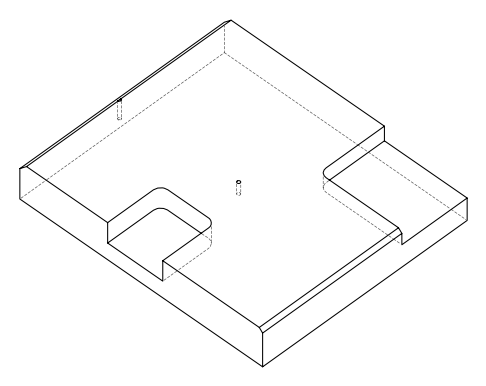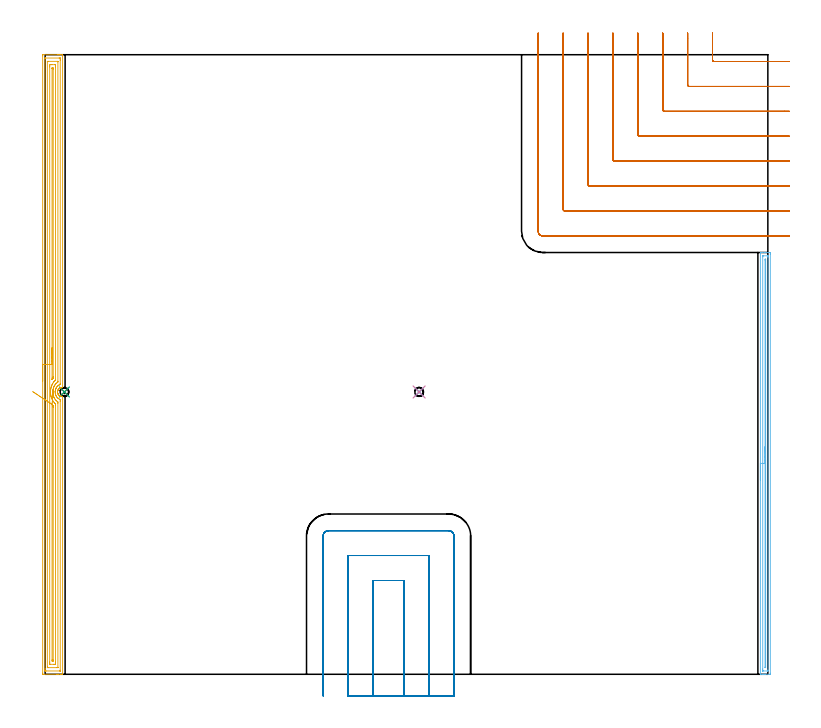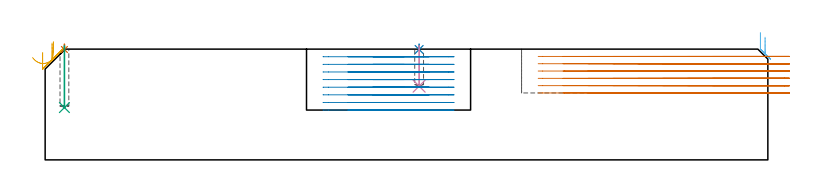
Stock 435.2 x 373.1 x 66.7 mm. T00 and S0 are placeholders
(PLAN: 8 operations, 3 tool changes, 53.1 min)
(1 SPOT_DRILL | STEP1POCKET | NXT0321_9005460120000 | 0.03 min | 0 mm3)
(2 SPOT_DRILL_1 | STEP1POCKET_1 | NXT0321_9005460120000 | 0.03 min | 0 mm3)
(3 DRILL_BLIND_HOLE_INTO_CENTER | STEP1POCKET | NXT0301_024 | 0.15 min | 750 mm3)
(4 DRILL_BLIND_HOLE_INTO_CENTER_1 | STEP1POCKET_1 | NXT0301_024 | 0.1 min | 469 mm3)
(5 AREA_MILL | FG_CHAMFER_SURFACE | UGT0205_001 | 15.2 min | 26842 mm3)
(6 AREA_MILL_1 | FG_CHAMFER_SURFACE_1 | UGT0205_001 | 6.25 min | 4644 mm3)
(7 MILL_CORNER_NOTCH_RECTANGULAR | CORNER_NOTCH_RECTANGULAR | UGT0201_094 | Follow Part, ap 5, ae 75% | 17.52 min | 465339 mm3)
(8 MILL_SLOT | SLOT_PARTIAL_RECTANGULAR | UGT0201_094 | Follow Part, ap 5, ae 75% | 13.86 min | 347209 mm3)
(TOOL NXT0321_9005460120000 | NC Spot Drill, 142deg, 12mm, Carbide, Uncoated | D12 PA142 FL30 Z2)
(TOOL NXT0301_024 | Carbide Drill 5.3mm [860.1-0530-027A1-MM 2214] | D5.3 PA140 FL44 Z2)
(TOOL UGT0205_001 | Chamfer Mill 20 x 3 x 45 deg. | D20 FL50 Z2)
(TOOL UGT0201_094 | End mill 20 mm | D20 FL38 Z4)
(OP 1 SPOT_DRILL)
G17 G21 G94 G90
T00 M6
G54
G17 G0 G90 X11.6 Y170. S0 M3
G43 Z76.7 H0
G94 G81 G98 Z66.472 F250. R69.7
G80
M5
M2
(OP 2 SPOT_DRILL_1)
G17 G21 G94 G90
T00 M6
G54
G17 G0 G90 X225.2 Y170. S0 M3
G43 Z76.7 H0
G94 G81 G98 Z66.472 F250. R69.7
G80
M5
M2
(OP 3 DRILL_BLIND_HOLE_INTO_CENTER)
G17 G21 G94 G90
T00 M6
G54
G17 G0 G90 X11.6 Y170. S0 M3
G43 Z76.7 H1
G94 G81 G98 Z31.5 F250. R68.7
G80
M5
M2
(OP 4 DRILL_BLIND_HOLE_INTO_CENTER_1)
G17 G21 G94 G90
T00 M6
G54
G17 G0 G90 X225.2 Y170. S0 M3
G43 Z76.7 H1
G94 G81 G98 Z44.4 F250. R68.7
G80
M5
M2
(OP 5 AREA_MILL)
G17 G21 G94 G90
T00 M6
G54
G17 G0 G90 X-1.5 Y176.55 S1061 M3
G43 Z76.7 H0
Z64.7
G94 G1 Y176.588 Z63.828 F250.
Y176.702 Z62.963
Y176.891 Z62.112
Y177.153 Z61.28
Y177.487 Z60.474
Y177.89 Z59.7
Y178.358 Z58.964
Y178.89 Z58.272
Y179.479 Z57.629
Y180.122 Z57.04
Y180.814 Z56.508
Y181.55 Z56.04
Y182.324 Z55.637
Y183.13 Z55.303
Y183.962 Z55.041
Y184.814 Z54.852
Y185.678 Z54.738
Y186.55 Z54.7
Y372.475
X-1.494 Y373.039 Z54.704
X-1.492 Y373.09 Z54.706
X-1.434 Y373.1 Z54.763
X7.554 Z63.749
X8.079 Z64.275
X8.427 Z64.623
X8.951 Z65.147
X9.299 Z65.494
X10.239 Z66.438
X10.372 Y373.097 Z66.564
X10.498 Y373.09 Z66.689
X10.5 Y372.922 Z66.7
Y172.695
X10.496 Y172.633 Z66.69
X10.398 Y172.625 Z66.596
X10.172 Y172.632 Z66.37
X10.002 Y172.638 Z66.201
X9.9 Y172.625 Z66.099
X9.558 Y172.584 Z65.757
X9.336 Y172.532 Z65.536
X9.121 Y172.457 Z65.32
X8.913 Y172.363 Z65.111
X8.863 Y172.337 Z65.061
X8.71 Y172.255 Z64.908
X8.669 Y172.227 Z64.868
X8.427 Y172.043 Z64.627
X8.303 Y171.93 Z64.503
X8.204 Y171.838 Z64.403
X8.007 Y171.609 Z64.207
X7.831 Y171.362 Z64.031
X7.779 Y171.276 Z63.979
X7.736 Y171.187 Z63.936
X7.687 Y171.083 Z63.885
X7.618 Y170.907 Z63.813
X7.608 Y170.883 Z63.804
X7.554 Y170.713 Z63.754
X7.543 Y170.678 Z63.743
X7.499 Y170.46 Z63.691
X7.468 Y170.245 Z63.665
X7.465 Y170.162 Z63.658
X7.457 Y170.027 Z63.653
Y170.022
X7.459 Y169.992 Z63.651
X7.463 Y169.9 Z63.653
X7.464 Y169.799 Z63.661
X7.493 Y169.575 Z63.685
X7.495 Y169.566 Z63.687
X7.527 Y169.399 Z63.726
X7.536 Y169.354 Z63.735
X7.554 Y169.292 Z63.754
X7.602 Y169.138 Z63.797
X7.61 Y169.12 Z63.804
X7.683 Y168.928 Z63.882
X7.692 Y168.908 Z63.891
X7.779 Y168.724 Z63.978
X7.804 Y168.682 Z64.003
X7.845 Y168.622 Z64.044
X7.982 Y168.428 Z64.178
X8.178 Y168.191 Z64.375
X8.299 Y168.077 Z64.496
X8.401 Y167.98 Z64.598
X8.427 Y167.959 Z64.624
X8.646 Y167.788 Z64.843
X8.67 Y167.773 Z64.867
X8.863 Y167.665 Z65.06
X8.882 Y167.655 Z65.078
X9.099 Y167.552 Z65.297
X9.324 Y167.47 Z65.523
X9.558 Y167.416 Z65.757
X10.001 Y167.362 Z66.201
X10.439 Y167.373 Z66.637
X10.496 Y167.367 Z66.692
X10.5 Y167.332 Z66.7
Y0.178
X10.498 Y0.01 Z66.689
X10.372 Y0.003 Z66.564
X10.238 Y0. Z66.438
X9.996 Z66.196
X9.299 Z65.494
X8.079 Z64.275
X7.554 Z63.749
X6.944 Z63.139
X-1.172 Z55.025
X-1.438 Y0.004 Z54.759
X-1.492 Y0.01 Z54.705
X-1.499 Y0.066 Z54.699
X-1.5 Y0.625 Z54.7
Y186.55
X-0.086 Z56.114
X-0.085 Y370.687 Z56.115
X-0.084 Y371.024 Z56.116
X-0.082 Y371.066 Z56.118
X-0.08 Y371.081 Z56.12
X-0.07 Y371.09 Z56.13
X0.036 Y371.095 Z56.236
X0.171 Y371.099 Z56.371
X8.427 Y371.1 Z64.627
X8.898 Y371.098 Z65.098
X9.042 Y371.093 Z65.242
X9.07 Y371.091 Z65.27
X9.079 Y371.042 Z65.279
X9.083 Y370.909 Z65.283
X9.084 Y370.687 Z65.284
X9.086 Y370.012 Z65.286
Y369.793
X9.085 Y175.149 Z65.285
X9.084 Y174.93 Z65.284
X9.08 Y174.593 Z65.28
X9.079 Y174.515 Z65.279
X9.012 Y174.486 Z65.212
X8.904 Y174.441 Z65.104
X8.703 Y174.358 Z64.903
X8.427 Y174.231 Z64.627
X8.301 Y174.165 Z64.501
X8.079 Y174.036 Z64.279
X7.776 Y173.808 Z63.976
X7.554 Y173.615 Z63.754
X7.318 Y173.384 Z63.518
X7.109 Y173.142 Z63.309
X6.924 Y172.893 Z63.124
X6.682 Y172.523 Z62.882
X6.59 Y172.342 Z62.79
X6.544 Y172.248 Z62.744
X6.328 Y171.716 Z62.528
X6.22 Y171.354 Z62.42
X6.143 Y171.012 Z62.343
X6.068 Y170.46 Z62.268
X6.058 Y170.375 Z62.258
X6.053 Y170.294 Z62.253
X6.05 Y170.213 Z62.25
Y169.894
X6.065 Y169.566 Z62.265
X6.078 Y169.429 Z62.278
X6.097 Y169.271 Z62.297
X6.153 Y168.95 Z62.353
X6.213 Y168.673 Z62.413
X6.281 Y168.438 Z62.481
X6.415 Y168.052 Z62.615
X6.532 Y167.779 Z62.732
X6.682 Y167.477 Z62.882
X6.913 Y167.124 Z63.113
X7.09 Y166.885 Z63.29
X7.303 Y166.631 Z63.503
X7.554 Y166.385 Z63.754
X7.759 Y166.206 Z63.959
X8.039 Y165.991 Z64.239
X8.427 Y165.771 Z64.627
X8.816 Y165.592 Z65.016
X8.997 Y165.515 Z65.197
X9.079 Y165.48 Z65.279
X9.082 Y165.319 Z65.282
X9.084 Y165.097 Z65.284
X9.086 Y164.422 Z65.286
Y164.203
X9.085 Y2.413 Z65.285
X9.084 Y2.076 Z65.284
X9.082 Y2.034 Z65.282
X9.08 Y2.019 Z65.28
X9.07 Y2.01 Z65.27
X8.964 Y2.005 Z65.164
X8.829 Y2.001 Z65.029
X0.573 Y2. Z56.773
X0.102 Y2.002 Z56.302
X-0.042 Y2.007 Z56.158
X-0.07 Y2.009 Z56.13
X-0.079 Y2.058 Z56.121
X-0.083 Y2.191 Z56.117
X-0.084 Y2.413 Z56.116
X-0.086 Y3.088 Z56.114
Y3.307
Y186.55
X1.328 Z57.528
X1.329 Y368.899 Z57.529
X1.33 Y369.018 Z57.53
X1.332 Y369.059 Z57.532
X1.335 Y369.084 Z57.535
X1.349 Y369.09 Z57.549
X1.446 Y369.093 Z57.646
X2.123 Y369.1 Z58.323
X7.359 Y369.099 Z63.559
X7.554 Y369.097 Z63.754
X7.619 Y369.094 Z63.819
X7.665 Y369.09 Z63.865
X7.667 Y369.019 Z63.867
X7.67 Y368.899 Z63.87
X7.671 Y368.779 Z63.871
Y176.477
X7.669 Y176.237 Z63.869
X7.665 Y176.077 Z63.865
X7.661 Y175.975 Z63.861
X7.436 Y175.824 Z63.636
X7.009 Y175.489 Z63.209
X6.682 Y175.193 Z62.882
X6.55 Y175.065 Z62.75
X6.42 Y174.93 Z62.62
X6.137 Y174.594 Z62.337
X5.809 Y174.143 Z62.009
X5.766 Y174.08 Z61.966
X5.738 Y174.036 Z61.938
X5.549 Y173.719 Z61.749
X5.445 Y173.515 Z61.645
X5.276 Y173.142 Z61.476
X5.176 Y172.896 Z61.376
X5.069 Y172.626 Z61.269
X4.936 Y172.221 Z61.136
X4.775 Y171.52 Z60.975
X4.749 Y171.354 Z60.949
X4.667 Y170.736 Z60.867
X4.648 Y170.46 Z60.848
X4.635 Y169.875 Z60.835
X4.648 Y169.566 Z60.848
X4.667 Y169.262 Z60.867
X4.708 Y168.907 Z60.908
X4.745 Y168.673 Z60.945
X4.774 Y168.502 Z60.974
X4.936 Y167.78 Z61.136
X5.12 Y167.245 Z61.32
X5.263 Y166.885 Z61.463
X5.35 Y166.681 Z61.55
X5.566 Y166.239 Z61.766
X5.722 Y165.991 Z61.922
X5.809 Y165.862 Z62.009
X6.125 Y165.423 Z62.325
X6.395 Y165.097 Z62.595
X6.682 Y164.807 Z62.882
X6.992 Y164.526 Z63.192
X7.402 Y164.203 Z63.602
X7.554 Y164.101 Z63.754
X7.65 Y164.037 Z63.85
X7.665 Y163.67 Z63.865
X7.669 Y163.43 Z63.869
X7.671 Y163.309 Z63.871
Y4.201
X7.67 Y4.082 Z63.87
X7.668 Y4.041 Z63.868
X7.665 Y4.016 Z63.865
X7.651 Y4.01 Z63.851
X7.554 Y4.007 Z63.754
X6.877 Y4. Z63.077
X1.641 Z57.841
X1.446 Y4.003 Z57.646
X1.381 Y4.006 Z57.581
X1.335 Y4.01 Z57.535
X1.333 Y4.081 Z57.533
X1.33 Y4.201 Z57.53
X1.329 Y4.321 Z57.529
X1.328 Y186.55 Z57.528
X2.743 Z58.943
Y365.782
X2.746 Y366.218 Z58.946
X2.749 Y366.67 Z58.949
X2.767 Y367.09 Z58.967
X3.202 Y367.1 Z59.402
X4.064 Z60.264
X5.82 Z62.02
X6.229 Y367.09 Z62.429
X6.25 Y366.955 Z62.45
X6.254 Y366.656 Z62.454
X6.256 Y366.218 Z62.456
X6.257 Y365.758 Z62.457
Y177.611
X6.255 Y177.382 Z62.455
X6.253 Y177.267 Z62.453
X6.25 Y177.214 Z62.45
X6.229 Y177.181 Z62.429
X5.809 Y176.782 Z62.009
X5.777 Y176.751 Z61.977
X5.744 Y176.717 Z61.944
X5.36 Y176.283 Z61.56
X5.222 Y176.119 Z61.422
X4.996 Y175.824 Z61.196
X4.971 Y175.788 Z61.171
X4.936 Y175.738 Z61.136
X4.62 Y175.254 Z60.82
X4.424 Y174.93 Z60.624
X4.299 Y174.688 Z60.499
X4.064 Y174.184 Z60.264
X4.02 Y174.081 Z60.22
X4.002 Y174.036 Z60.202
X3.776 Y173.437 Z59.976
X3.684 Y173.142 Z59.884
X3.576 Y172.747 Z59.776
X3.456 Y172.248 Z59.656
X3.407 Y172.027 Z59.607
X3.307 Y171.354 Z59.507
X3.294 Y171.249 Z59.494
X3.256 Y170.877 Z59.456
X3.229 Y170.46 Z59.429
X3.227 Y170.424 Z59.427
X3.223 Y170.001 Z59.423
X3.226 Y169.566 Z59.426
X3.227 Y169.529 Z59.427
X3.258 Y169.09 Z59.458
X3.3 Y168.673 Z59.5
X3.315 Y168.546 Z59.515
X3.383 Y168.134 Z59.583
X3.454 Y167.779 Z59.654
X3.532 Y167.43 Z59.732
X3.607 Y167.126 Z59.807
X3.679 Y166.885 Z59.879
X3.941 Y166.117 Z60.141
X3.991 Y165.991 Z60.191
X4.064 Y165.819 Z60.264
X4.41 Y165.097 Z60.61
X4.608 Y164.762 Z60.808
X4.936 Y164.262 Z61.136
X4.977 Y164.203 Z61.177
X5.086 Y164.05 Z61.286
X5.479 Y163.574 Z61.679
X5.632 Y163.406 Z61.832
X5.722 Y163.309 Z61.922
X6.242 Y162.807 Z62.442
X6.25 Y162.771 Z62.45
X6.254 Y162.691 Z62.454
X6.256 Y162.569 Z62.456
X6.257 Y162.416 Z62.457
Y161.956
Y7.318
X6.254 Y6.882 Z62.454
X6.251 Y6.43 Z62.451
X6.233 Y6.01 Z62.433
X5.798 Y6. Z61.998
X4.936 Z61.136
X3.18 Z59.38
X2.771 Y6.01 Z58.971
X2.75 Y6.145 Z58.95
X2.746 Y6.444 Z58.946
X2.744 Y6.882 Z58.944
X2.743 Y7.342 Z58.943
Y186.55
X4.157 Z60.357
Y364.781
X4.159 Y364.957 Z60.359
X4.161 Y365.044 Z60.361
X4.164 Y365.082 Z60.364
X4.175 Y365.09 Z60.375
X4.286 Y365.096 Z60.486
X4.772 Y365.092 Z60.972
X4.826 Y365.09 Z61.026
X4.836 Y365.027 Z61.036
X4.843 Y364.43 Z61.043
Y179.304
X4.842 Y178.602 Z61.042
X4.841 Y178.505 Z61.041
X4.836 Y178.331 Z61.036
X4.825 Y178.256 Z61.025
X4.584 Y177.972 Z60.784
X4.276 Y177.611 Z60.476
X4.192 Y177.507 Z60.392
X4.18 Y177.492 Z60.38
X4.163 Y177.474 Z60.363
X4.159 Y177.513 Z60.359
X4.158 Y177.611 Z60.358
X4.157 Y177.948 Z60.357
Y178.41
Y186.55
Y187.422 Z60.395
Y188.286 Z60.509
Y189.138 Z60.698
Y189.97 Z60.96
Y190.776 Z61.294
Y191.55 Z61.697
Y192.286 Z62.165
Y192.978 Z62.696
Y193.621 Z63.286
Y194.21 Z63.929
Y194.742 Z64.621
Y195.21 Z65.357
Y195.613 Z66.131
Y195.947 Z66.937
Y196.209 Z67.769
Y196.398 Z68.62
Y196.512 Z69.485
Y196.55 Z70.357
G0 X-7.592 Y170.276 Z61.634
G1 X-7.101 Y169.952 Z60.989
X-6.566 Y169.599 Z60.398
X-5.989 Y169.218 Z59.865
X-5.376 Y168.814 Z59.394
X-4.731 Y168.388 Z58.989
X-4.059 Y167.945 Z58.653
X-3.365 Y167.487 Z58.389
X-2.655 Y167.018 Z58.198
X-1.933 Y166.542 Z58.082
X-1.206 Y166.061 Z58.041
X-0.478 Y165.581 Z58.077
X0.244 Y165.105 Z58.189
X0.955 Y164.635 Z58.375
X1.65 Y164.177 Z58.635
X2.323 Y163.732 Z58.967
X2.97 Y163.305 Z59.368
X3.585 Y162.899 Z59.835
X4.164 Y162.517 Z60.364
X4.171 Y162.513 Z60.371
X4.193 Y162.49 Z60.393
X4.254 Y162.416 Z60.454
X4.837 Y161.631 Z61.037
X4.839 Y161.621 Z61.039
X4.842 Y161.522 Z61.042
X4.843 Y161.426 Z61.043
Y160.723
Y8.599
X4.841 Y8.235 Z61.041
X4.838 Y8.054 Z61.038
X4.836 Y8.017 Z61.036
X4.796 Y8.01 Z60.996
X4.714 Y8.004 Z60.914
X4.228 Y8.008 Z60.428
X4.174 Y8.01 Z60.374
X4.164 Y8.073 Z60.364
X4.157 Y8.67 Z60.357
Y162.32
X4.159 Y162.416 Z60.359
X4.162 Y162.493 Z60.362
X4.164 Y162.517 Z60.364
X4.24 Y163.379 Z60.478
X4.315 Y164.227 Z60.667
X4.388 Y165.056 Z60.93
X4.459 Y165.859 Z61.264
X4.526 Y166.629 Z61.667
X4.591 Y167.362 Z62.136
X4.652 Y168.051 Z62.667
X4.708 Y168.692 Z63.257
X4.76 Y169.279 Z63.9
X4.807 Y169.807 Z64.593
X4.848 Y170.274 Z65.329
X4.883 Y170.675 Z66.103
X4.913 Y171.007 Z66.909
X4.936 Y171.268 Z67.741
X4.952 Y171.456 Z68.592
X4.962 Y171.569 Z69.457
X4.965 Y171.607 Z70.329
X4.962 Y171.569 Z71.201
G0 Z76.7
M5
M2
(OP 6 AREA_MILL_1)
G17 G21 G94 G90
T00 M6
G54
G17 G0 G90 X430.7 Y117. S1061 M3
G43 Z76.7 H0
G94 G1 Y117.038 Z75.828 F250.
Y117.152 Z74.963
Y117.341 Z74.112
Y117.603 Z73.28
Y117.937 Z72.474
Y118.34 Z71.7
Y118.808 Z70.964
Y119.34 Z70.272
Y119.929 Z69.629
Y120.572 Z69.039
Y121.264 Z68.508
Y122. Z68.04
Y122.774 Z67.637
Y123.58 Z67.303
Y124.412 Z67.041
Y125.264 Z66.852
Y126.128 Z66.738
Y127. Z66.7
Y253.831
X430.702 Y253.99 Z66.688
X430.839 Y253.998 Z66.553
X430.982 Y254. Z66.417
X431.285 Z66.114
X431.948 Z65.446
X433.156 Z64.241
X433.7 Z63.694
X436.055 Z61.341
X436.327 Y253.997 Z61.069
X436.692 Y253.99 Z60.704
X436.697 Y253.762 Z60.701
X436.7 Y253.384 Z60.7
Y253.004
Y0.616
X436.697 Y0.239 Z60.701
X436.692 Y0.01 Z60.704
X436.327 Y0. Z61.069
X433.7 Z63.694
X433.156 Z64.241
X432.824 Z64.572
X432.28 Z65.116
X431.948 Z65.446
X430.982 Z66.417
X430.839 Y0.002 Z66.553
X430.702 Y0.01 Z66.688
X430.7 Y0.169 Z66.7
Y127.
X432.114 Z65.286
X432.115 Y251.428 Z65.285
X432.116 Y251.598 Z65.284
X432.121 Y251.958 Z65.279
X432.129 Y251.99 Z65.271
X432.194 Y251.994 Z65.206
X432.299 Y251.998 Z65.101
X432.43 Y252. Z64.97
X435.058 Y251.999 Z62.342
X435.225 Y251.995 Z62.175
X435.255 Y251.992 Z62.145
X435.279 Y251.986 Z62.121
X435.28 Y251.948 Z62.12
X435.284 Y251.769 Z62.116
X435.285 Y251.598 Z62.115
X435.286 Y250.874 Z62.114
X435.285 Y2.572 Z62.115
X435.284 Y2.402 Z62.116
X435.279 Y2.042 Z62.121
X435.271 Y2.01 Z62.129
X435.206 Y2.006 Z62.194
X435.101 Y2.002 Z62.299
X434.97 Y2. Z62.43
X432.342 Y2.001 Z65.058
X432.175 Y2.005 Z65.225
X432.145 Y2.008 Z65.255
X432.121 Y2.014 Z65.279
X432.12 Y2.052 Z65.28
X432.116 Y2.231 Z65.284
X432.115 Y2.402 Z65.285
X432.114 Y3.126 Z65.286
Y127.
X433.528 Z63.872
X433.529 Y249.093 Z63.871
X433.533 Y249.812 Z63.867
X433.536 Y249.979 Z63.864
X433.7 Y249.99 Z63.7
X433.865 Y249.977 Z63.535
X433.869 Y249.812 Z63.531
X433.871 Y249.637 Z63.529
Y4.907
X433.867 Y4.188 Z63.533
X433.864 Y4.021 Z63.536
X433.7 Y4.01 Z63.7
X433.535 Y4.023 Z63.865
X433.531 Y4.188 Z63.869
X433.529 Y4.363 Z63.871
X433.528 Y127. Z63.872
Y127.872 Z63.91
Y128.736 Z64.023
Y129.588 Z64.212
Y130.42 Z64.475
Y131.226 Z64.808
Y132. Z65.211
Y132.736 Z65.68
Y133.428 Z66.211
Y134.071 Z66.8
Y134.66 Z67.444
Y135.192 Z68.136
Y135.66 Z68.872
Y136.063 Z69.645
Y136.397 Z70.451
Y136.659 Z71.283
Y136.848 Z72.135
Y136.962 Z73.
Y137. Z73.872
G0 Z76.7
M5
M2
(OP 7 MILL_CORNER_NOTCH_RECTANGULAR)
G17 G21 G94 G90
T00 M6
G54
G17 G0 G90 X401.9 Y386.1 S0 M3
G43 Z76.7 H0
Z62.3
G94 G1 Y383.1 F250.
Y369.992 F500.
G3 X402.892 Y369. R1.
G1 X445.2
X448.2 F250.
G0 Z76.7
X386.9 Y386.1
Z62.3
G1 Y383.1
Y354.993 F500.
G3 X387.893 Y354. R1.
G1 X445.2
X448.2 F250.
G0 Z76.7
X371.9 Y386.1
Z62.3
G1 Y383.1
Y339.993 F500.
G3 X372.893 Y339. R1.
G1 X445.2
X448.2 F250.
G0 Z76.7
X356.9 Y386.1
Z62.3
G1 Y383.1
Y324.994 F500.
G3 X357.894 Y324. R1.
G1 X445.2
X448.2 F250.
G0 Z76.7
X341.9 Y386.1
Z62.3
G1 Y383.1
Y309.994 F500.
G3 X342.894 Y309. R1.
G1 X445.2
X448.2 F250.
G0 Z76.7
X326.9 Y386.1
Z62.3
G1 Y383.1
Y294.995 F500.
G3 X327.895 Y294. R1.
G1 X445.2
X448.2 F250.
G0 Z76.7
X311.9 Y386.1
Z62.3
G1 Y383.1
Y279.995 F500.
G3 X312.895 Y279. R1.
G1 X445.2
X448.2 F250.
G0 Z76.7
X296.9 Y386.1
Z62.3
G1 Y383.1
Y266.7 F500.
G3 X299.6 Y264. R2.7
G1 X445.2
X448.2 F250.
G0 Z76.7
X401.9 Y386.1
Z57.9
G1 Y383.1
Y369.992 F500.
G3 X402.892 Y369. R1.
G1 X445.2
X448.2 F250.
G0 Z76.7
X386.9 Y386.1
Z57.9
G1 Y383.1
Y354.993 F500.
G3 X387.893 Y354. R1.
G1 X445.2
X448.2 F250.
G0 Z76.7
X371.9 Y386.1
Z57.9
G1 Y383.1
Y339.993 F500.
G3 X372.893 Y339. R1.
G1 X445.2
X448.2 F250.
G0 Z76.7
X356.9 Y386.1
Z57.9
G1 Y383.1
Y324.994 F500.
G3 X357.894 Y324. R1.
G1 X445.2
X448.2 F250.
G0 Z76.7
X341.9 Y386.1
Z57.9
G1 Y383.1
Y309.994 F500.
G3 X342.894 Y309. R1.
G1 X445.2
X448.2 F250.
G0 Z76.7
X326.9 Y386.1
Z57.9
G1 Y383.1
Y294.995 F500.
G3 X327.895 Y294. R1.
G1 X445.2
X448.2 F250.
G0 Z76.7
X311.9 Y386.1
Z57.9
G1 Y383.1
Y279.995 F500.
G3 X312.895 Y279. R1.
G1 X445.2
X448.2 F250.
G0 Z76.7
X296.9 Y386.1
Z57.9
G1 Y383.1
Y266.7 F500.
G3 X299.6 Y264. R2.7
G1 X445.2
X448.2 F250.
G0 Z76.7
X401.9 Y386.1
Z53.5
G1 Y383.1
Y369.992 F500.
G3 X402.892 Y369. R1.
G1 X445.2
X448.2 F250.
G0 Z76.7
X386.9 Y386.1
Z53.5
G1 Y383.1
Y354.993 F500.
G3 X387.893 Y354. R1.
G1 X445.2
X448.2 F250.
G0 Z76.7
X371.9 Y386.1
Z53.5
G1 Y383.1
Y339.993 F500.
G3 X372.893 Y339. R1.
G1 X445.2
X448.2 F250.
G0 Z76.7
X356.9 Y386.1
Z53.5
G1 Y383.1
Y324.994 F500.
G3 X357.894 Y324. R1.
G1 X445.2
X448.2 F250.
G0 Z76.7
X341.9 Y386.1
Z53.5
G1 Y383.1
Y309.994 F500.
G3 X342.894 Y309. R1.
G1 X445.2
X448.2 F250.
G0 Z76.7
X326.9 Y386.1
Z53.5
G1 Y383.1
Y294.995 F500.
G3 X327.895 Y294. R1.
G1 X445.2
X448.2 F250.
G0 Z76.7
X311.9 Y386.1
Z53.5
G1 Y383.1
Y279.995 F500.
G3 X312.895 Y279. R1.
G1 X445.2
X448.2 F250.
G0 Z76.7
X296.9 Y386.1
Z53.5
G1 Y383.1
Y266.7 F500.
G3 X299.6 Y264. R2.7
G1 X445.2
X448.2 F250.
G0 Z76.7
X401.9 Y386.1
Z49.1
G1 Y383.1
Y369.992 F500.
G3 X402.892 Y369. R1.
G1 X445.2
X448.2 F250.
G0 Z76.7
X386.9 Y386.1
Z49.1
G1 Y383.1
Y354.993 F500.
G3 X387.893 Y354. R1.
G1 X445.2
X448.2 F250.
G0 Z76.7
X371.9 Y386.1
Z49.1
G1 Y383.1
Y339.993 F500.
G3 X372.893 Y339. R1.
G1 X445.2
X448.2 F250.
G0 Z76.7
X356.9 Y386.1
Z49.1
G1 Y383.1
Y324.994 F500.
G3 X357.894 Y324. R1.
G1 X445.2
X448.2 F250.
G0 Z76.7
X341.9 Y386.1
Z49.1
G1 Y383.1
Y309.994 F500.
G3 X342.894 Y309. R1.
G1 X445.2
X448.2 F250.
G0 Z76.7
X326.9 Y386.1
Z49.1
G1 Y383.1
Y294.995 F500.
G3 X327.895 Y294. R1.
G1 X445.2
X448.2 F250.
G0 Z76.7
X311.9 Y386.1
Z49.1
G1 Y383.1
Y279.995 F500.
G3 X312.895 Y279. R1.
G1 X445.2
X448.2 F250.
G0 Z76.7
X296.9 Y386.1
Z49.1
G1 Y383.1
Y266.7 F500.
G3 X299.6 Y264. R2.7
G1 X445.2
X448.2 F250.
G0 Z76.7
X401.9 Y386.1
Z44.7
G1 Y383.1
Y369.992 F500.
G3 X402.892 Y369. R1.
G1 X445.2
X448.2 F250.
G0 Z76.7
X386.9 Y386.1
Z44.7
G1 Y383.1
Y354.993 F500.
G3 X387.893 Y354. R1.
G1 X445.2
X448.2 F250.
G0 Z76.7
X371.9 Y386.1
Z44.7
G1 Y383.1
Y339.993 F500.
G3 X372.893 Y339. R1.
G1 X445.2
X448.2 F250.
G0 Z76.7
X356.9 Y386.1
Z44.7
G1 Y383.1
Y324.994 F500.
G3 X357.894 Y324. R1.
G1 X445.2
X448.2 F250.
G0 Z76.7
X341.9 Y386.1
Z44.7
G1 Y383.1
Y309.994 F500.
G3 X342.894 Y309. R1.
G1 X445.2
X448.2 F250.
G0 Z76.7
X326.9 Y386.1
Z44.7
G1 Y383.1
Y294.995 F500.
G3 X327.895 Y294. R1.
G1 X445.2
X448.2 F250.
G0 Z76.7
X311.9 Y386.1
Z44.7
G1 Y383.1
Y279.995 F500.
G3 X312.895 Y279. R1.
G1 X445.2
X448.2 F250.
G0 Z76.7
X296.9 Y386.1
Z44.7
G1 Y383.1
Y266.7 F500.
G3 X299.6 Y264. R2.7
G1 X445.2
X448.2 F250.
G0 Z76.7
X401.9 Y386.1
Z40.3
G1 Y383.1
Y369.992 F500.
G3 X402.892 Y369. R1.
G1 X445.2
X448.2 F250.
G0 Z76.7
X386.9 Y386.1
Z40.3
G1 Y383.1
Y354.993 F500.
G3 X387.893 Y354. R1.
G1 X445.2
X448.2 F250.
G0 Z76.7
X371.9 Y386.1
Z40.3
G1 Y383.1
Y339.993 F500.
G3 X372.893 Y339. R1.
G1 X445.2
X448.2 F250.
G0 Z76.7
X356.9 Y386.1
Z40.3
G1 Y383.1
Y324.994 F500.
G3 X357.894 Y324. R1.
G1 X445.2
X448.2 F250.
G0 Z76.7
X341.9 Y386.1
Z40.3
G1 Y383.1
Y309.994 F500.
G3 X342.894 Y309. R1.
G1 X445.2
X448.2 F250.
G0 Z76.7
X326.9 Y386.1
Z40.3
G1 Y383.1
Y294.995 F500.
G3 X327.895 Y294. R1.
G1 X445.2
X448.2 F250.
G0 Z76.7
X311.9 Y386.1
Z40.3
G1 Y383.1
Y279.995 F500.
G3 X312.895 Y279. R1.
G1 X445.2
X448.2 F250.
G0 Z76.7
X296.9 Y386.1
Z40.3
G1 Y383.1
Y266.7 F500.
G3 X299.6 Y264. R2.7
G1 X445.2
X448.2 F250.
G0 Z76.7
M5
M2
(OP 8 MILL_SLOT)
G17 G21 G94 G90
T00 M6
G54
G17 G0 G90 X216.2 Y-13. S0 M3
G43 Z76.7 H0
Z62.112
G94 G1 Y-10. F250.
Y56.5 F500.
X197.4
Y-10.
Y-13. F250.
X231.2
Y-10.
Y71.5 F500.
X182.4
Y-10.
Y-13. F250.
X246.2
Y-10.
Y83.3 F500.
G3 X243. Y86.5 R3.2
G1 X170.6
G3 X167.4 Y83.3 R3.2
G1 Y-10.
Y-13. F250.
G0 X216.2 Z57.525
G1 Y-10.
Y56.5 F500.
X197.4
Y-10.
Y-13. F250.
X231.2
Y-10.
Y71.5 F500.
X182.4
Y-10.
Y-13. F250.
X246.2
Y-10.
Y83.3 F500.
G3 X243. Y86.5 R3.2
G1 X170.6
G3 X167.4 Y83.3 R3.2
G1 Y-10.
Y-13. F250.
G0 X216.2 Z52.937
G1 Y-10.
Y56.5 F500.
X197.4
Y-10.
Y-13. F250.
X231.2
Y-10.
Y71.5 F500.
X182.4
Y-10.
Y-13. F250.
X246.2
Y-10.
Y83.3 F500.
G3 X243. Y86.5 R3.2
G1 X170.6
G3 X167.4 Y83.3 R3.2
G1 Y-10.
Y-13. F250.
G0 X216.2 Z48.35
G1 Y-10.
Y56.5 F500.
X197.4
Y-10.
Y-13. F250.
X231.2
Y-10.
Y71.5 F500.
X182.4
Y-10.
Y-13. F250.
X246.2
Y-10.
Y83.3 F500.
G3 X243. Y86.5 R3.2
G1 X170.6
G3 X167.4 Y83.3 R3.2
G1 Y-10.
Y-13. F250.
G0 X216.2 Z43.762
G1 Y-10.
Y56.5 F500.
X197.4
Y-10.
Y-13. F250.
X231.2
Y-10.
Y71.5 F500.
X182.4
Y-10.
Y-13. F250.
X246.2
Y-10.
Y83.3 F500.
G3 X243. Y86.5 R3.2
G1 X170.6
G3 X167.4 Y83.3 R3.2
G1 Y-10.
Y-13. F250.
G0 X216.2 Z39.175
G1 Y-10.
Y56.5 F500.
X197.4
Y-10.
Y-13. F250.
X231.2
Y-10.
Y71.5 F500.
X182.4
Y-10.
Y-13. F250.
X246.2
Y-10.
Y83.3 F500.
G3 X243. Y86.5 R3.2
G1 X170.6
G3 X167.4 Y83.3 R3.2
G1 Y-10.
Y-13. F250.
G0 X216.2 Z34.587
G1 Y-10.
Y56.5 F500.
X197.4
Y-10.
Y-13. F250.
X231.2
Y-10.
Y71.5 F500.
X182.4
Y-10.
Y-13. F250.
X246.2
Y-10.
Y83.3 F500.
G3 X243. Y86.5 R3.2
G1 X170.6
G3 X167.4 Y83.3 R3.2
G1 Y-10.
Y-13. F250.
G0 X216.2 Z30.
G1 Y-10.
Y56.5 F500.
X197.4
Y-10.
Y-13. F250.
X231.2
Y-10.
Y71.5 F500.
X182.4
Y-10.
Y-13. F250.
X246.2
Y-10.
Y83.3 F500.
G3 X243. Y86.5 R3.2
G1 X170.6
G3 X167.4 Y83.3 R3.2
G1 Y-10.
Y-13. F250.
G0 Z76.7
M5
M2
